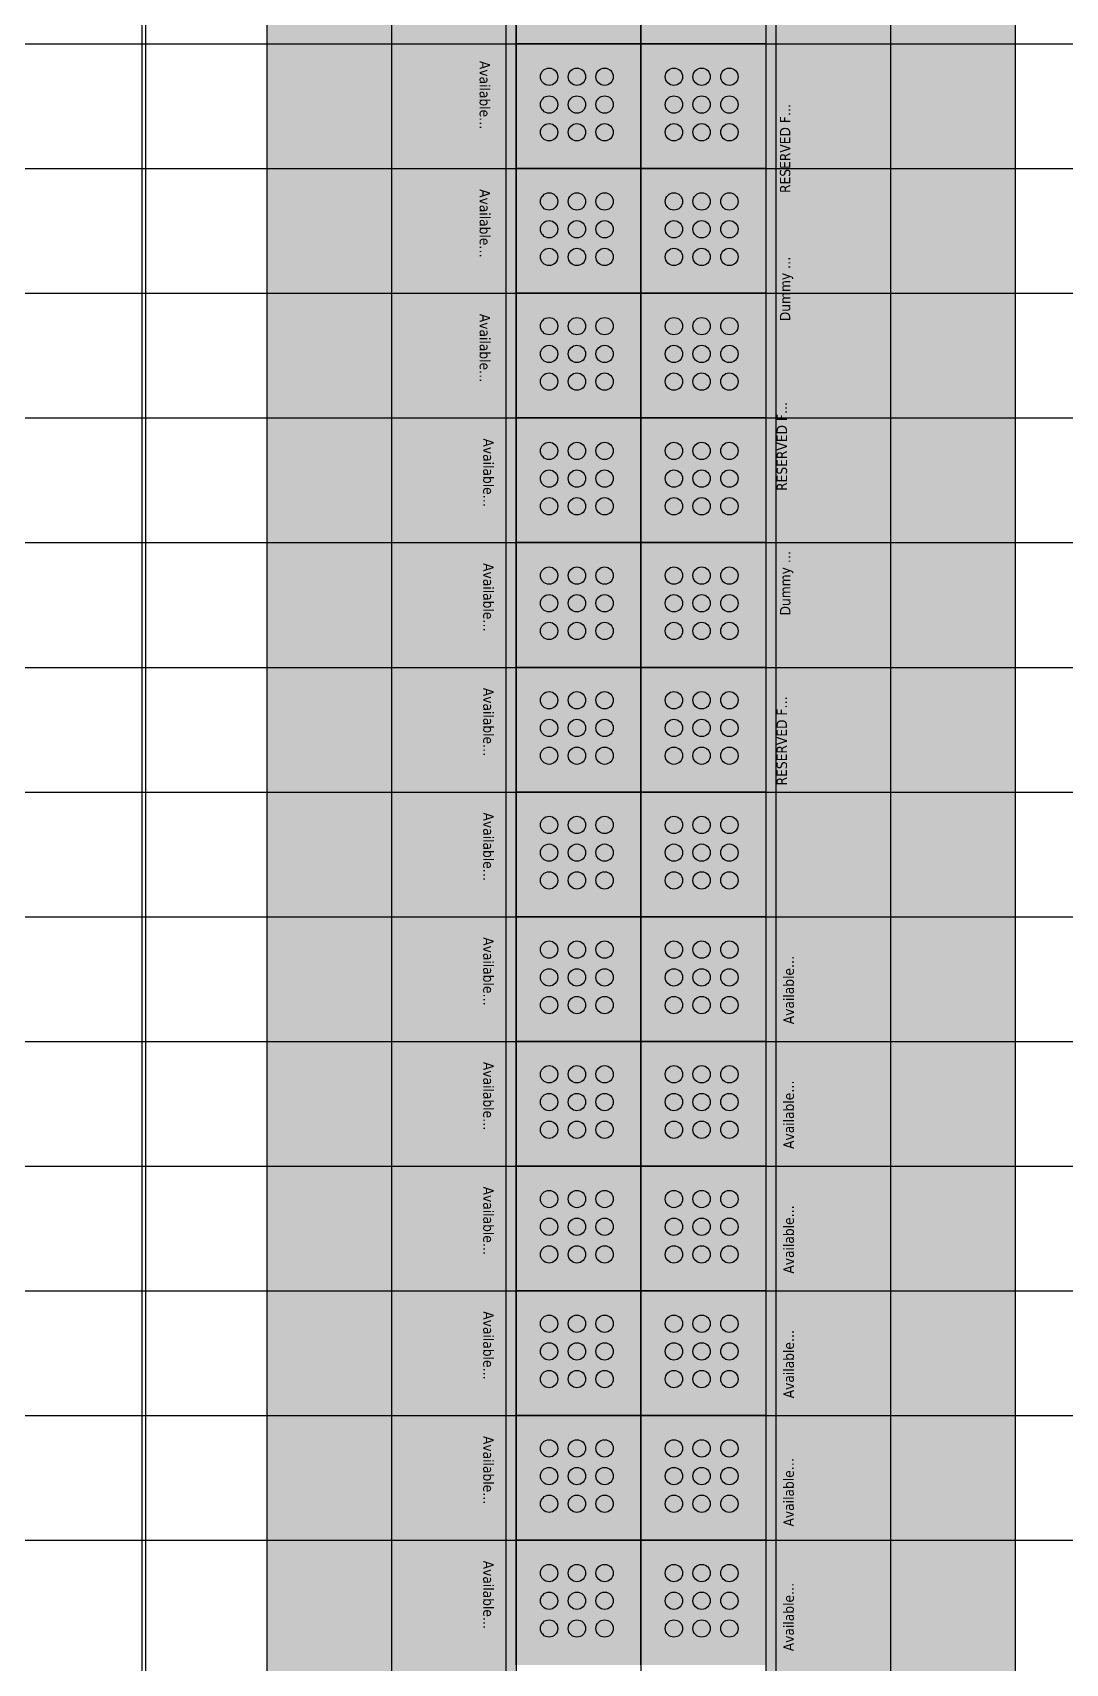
# Model space of a CAD drawing. Header units: millimetres. Extents: x -618 to 58287, y -23922 to -2396.
# Drawn here: x 19875 to 24841, y -14393 to -6546 of the extents above; entities that cross this region are included whole.
import ezdxf

# ---------------------------------------------------------------- set-up
doc = ezdxf.new("R2010")
doc.units = ezdxf.units.MM
doc.header["$MEASUREMENT"] = 0
for name, color, linetype, true_color in [('Background', 7, 'Continuous', 0xffffff), ('Equipment', 7, 'Continuous', 0xffffff), ('Names', 7, 'Continuous', 0xffffff), ('Room fixture', 7, 'Continuous', 0xffffff), ('Rows', 7, 'Continuous', 0xffffff), ('Tile grid', 7, 'Continuous', 0xafafaf), ('Walls and cages', 7, 'Continuous', 0xffffff)]:
    doc.layers.add(name, color=color, linetype=linetype, true_color=true_color)
doc.styles.add('Tahoma#false#false', font='tahoma.ttf', dxfattribs={"height": 0.2})

msp = doc.modelspace()

# ---------------------------------------------------------------- linework, layer by layer
at = {"layer": 'Background', "lineweight": -3, "transparency": 33554687}
for points in [[(21117.3, -6582), (22200.7, -6582), (22200.7, -7182)], [(22200.7, -7182), (21117.3, -7182), (21117.3, -6582)], [(24484.7, -7384), (23401.3, -7384), (23401.3, -6584)], [(23401.3, -6584), (24484.7, -6584), (24484.7, -7384)], [(21117.7, -7199), (22201, -7199), (22201, -7799)], [(22201, -7799), (21117.7, -7799), (21117.7, -7199)], [(24484.3, -8001), (23401, -8001), (23401, -7401)], [(23401, -7401), (24484.3, -7401), (24484.3, -8001)], [(21117.7, -7799), (22201, -7799), (22201, -8399)], [(22201, -8399), (21117.7, -8399), (21117.7, -7799)], [(24469, -8817.7), (23385.7, -8817.7), (23385.7, -8017.7)], [(23385.7, -8017.7), (24469, -8017.7), (24469, -8817.7)], [(21134.7, -8398.7), (22218, -8398.7), (22218, -8998.7)], [(22218, -8998.7), (21134.7, -8998.7), (21134.7, -8398.7)], [(24485, -9417), (23401.7, -9417), (23401.7, -8817)], [(23401.7, -8817), (24485, -8817), (24485, -9417)], [(21134.7, -8998.7), (22218, -8998.7), (22218, -9598.7)], [(22218, -9598.7), (21134.7, -9598.7), (21134.7, -8998.7)], [(24468.7, -10234.7), (23385.3, -10234.7), (23385.3, -9434.7)], [(23385.3, -9434.7), (24468.7, -9434.7), (24468.7, -10234.7)], [(21134.7, -9598.7), (22218, -9598.7), (22218, -10198.7)], [(22218, -10198.7), (21134.7, -10198.7), (21134.7, -9598.7)], [(21134.7, -10198.7), (22218, -10198.7), (22218, -10798.7)], [(22218, -10798.7), (21134.7, -10798.7), (21134.7, -10198.7)], [(21134.7, -10798.7), (22218, -10798.7), (22218, -11398.7)], [(22218, -11398.7), (21134.7, -11398.7), (21134.7, -10798.7)], [(24502, -11367.3), (23418.7, -11367.3), (23418.7, -10767.3)], [(23418.7, -10767.3), (24502, -10767.3), (24502, -11367.3)], [(24502, -11967.3), (23418.7, -11967.3), (23418.7, -11367.3)], [(23418.7, -11367.3), (24502, -11367.3), (24502, -11967.3)], [(21134.7, -11398.7), (22218, -11398.7), (22218, -11998.7)], [(22218, -11998.7), (21134.7, -11998.7), (21134.7, -11398.7)], [(21134.7, -11998.7), (22218, -11998.7), (22218, -12598.7)], [(22218, -12598.7), (21134.7, -12598.7), (21134.7, -11998.7)], [(24502, -12567.3), (23418.7, -12567.3), (23418.7, -11967.3)], [(23418.7, -11967.3), (24502, -11967.3), (24502, -12567.3)], [(21134.7, -12598.7), (22218, -12598.7), (22218, -13198.7)], [(22218, -13198.7), (21134.7, -13198.7), (21134.7, -12598.7)], [(24502, -13167.3), (23418.7, -13167.3), (23418.7, -12567.3)], [(23418.7, -12567.3), (24502, -12567.3), (24502, -13167.3)], [(21134.7, -13198.7), (22218, -13198.7), (22218, -13798.7)], [(22218, -13798.7), (21134.7, -13798.7), (21134.7, -13198.7)], [(24501.7, -13784.3), (23418.3, -13784.3), (23418.3, -13184.3)], [(23418.3, -13184.3), (24501.7, -13184.3), (24501.7, -13784.3)], [(21134.7, -13798.7), (22218, -13798.7), (22218, -14398.7)], [(22218, -14398.7), (21134.7, -14398.7), (21134.7, -13798.7)], [(24501.7, -14384.3), (23418.3, -14384.3), (23418.3, -13784.3)], [(23418.3, -13784.3), (24501.7, -13784.3), (24501.7, -14384.3)]]:
    msp.add_solid(points, dxfattribs=at)
at = {"layer": 'Equipment', "color": 21, "lineweight": 50, "true_color": 0xf49191, "transparency": 33554687}
for points in [[(21184, -7115.3), (21117.3, -7182), (21117.3, -6582)], [(21184, -6648.7), (21184, -7115.3), (21117.3, -6582)], [(22134, -6648.7), (21184, -6648.7), (21117.3, -6582)], [(21117.3, -6582), (22200.7, -6582), (22134, -6648.7)], [(22200.7, -6582), (22200.7, -7182), (22134, -7115.3)], [(22200.7, -6582), (22134, -7115.3), (22134, -6648.7)], [(24418, -6650.7), (23468, -6650.7), (23401.3, -6584)], [(23401.3, -6584), (24484.7, -6584), (24418, -6650.7)], [(23401.3, -7384), (23401.3, -6584), (23468, -6650.7)], [(24418, -6650.7), (24484.7, -6584), (24484.7, -7384)], [(23401.3, -7384), (23468, -6650.7), (23468, -7317.3)], [(24418, -7317.3), (24418, -6650.7), (24484.7, -7384)], [(22200.7, -7182), (21117.3, -7182), (21184, -7115.3)], [(21184, -7115.3), (22134, -7115.3), (22200.7, -7182)], [(21184.3, -7732.3), (21117.7, -7799), (21117.7, -7199)], [(21184.3, -7265.7), (21184.3, -7732.3), (21117.7, -7199)], [(22134.3, -7265.7), (21184.3, -7265.7), (21117.7, -7199)], [(21117.7, -7199), (22201, -7199), (22134.3, -7265.7)], [(22201, -7199), (22201, -7799), (22134.3, -7732.3)], [(22201, -7199), (22134.3, -7732.3), (22134.3, -7265.7)], [(24484.7, -7384), (23401.3, -7384), (23468, -7317.3)], [(23468, -7317.3), (24418, -7317.3), (24484.7, -7384)], [(24417.7, -7467.7), (23467.7, -7467.7), (23401, -7401)], [(23401, -7401), (24484.3, -7401), (24417.7, -7467.7)], [(23401, -8001), (23401, -7401), (23467.7, -7467.7)], [(24417.7, -7467.7), (24484.3, -7401), (24484.3, -8001)], [(23401, -8001), (23467.7, -7467.7), (23467.7, -7934.3)], [(24417.7, -7934.3), (24417.7, -7467.7), (24484.3, -8001)], [(22201, -7799), (21117.7, -7799), (21184.3, -7732.3)], [(21184.3, -7732.3), (22134.3, -7732.3), (22201, -7799)], [(21184.3, -8332.3), (21117.7, -8399), (21117.7, -7799)], [(21184.3, -7865.7), (21184.3, -8332.3), (21117.7, -7799)], [(22134.3, -7865.7), (21184.3, -7865.7), (21117.7, -7799)], [(21117.7, -7799), (22201, -7799), (22134.3, -7865.7)], [(22201, -7799), (22201, -8399), (22134.3, -8332.3)], [(22201, -7799), (22134.3, -8332.3), (22134.3, -7865.7)], [(24484.3, -8001), (23401, -8001), (23467.7, -7934.3)], [(23467.7, -7934.3), (24417.7, -7934.3), (24484.3, -8001)], [(24402.3, -8084.3), (23452.3, -8084.3), (23385.7, -8017.7)], [(23385.7, -8017.7), (24469, -8017.7), (24402.3, -8084.3)], [(23385.7, -8817.7), (23385.7, -8017.7), (23452.3, -8084.3)], [(24402.3, -8084.3), (24469, -8017.7), (24469, -8817.7)], [(23385.7, -8817.7), (23452.3, -8084.3), (23452.3, -8751)], [(24402.3, -8751), (24402.3, -8084.3), (24469, -8817.7)], [(22201, -8399), (21117.7, -8399), (21184.3, -8332.3)], [(21184.3, -8332.3), (22134.3, -8332.3), (22201, -8399)], [(21201.3, -8932), (21134.7, -8998.7), (21134.7, -8398.7)], [(21201.3, -8465.3), (21201.3, -8932), (21134.7, -8398.7)], [(22151.3, -8465.3), (21201.3, -8465.3), (21134.7, -8398.7)], [(21134.7, -8398.7), (22218, -8398.7), (22151.3, -8465.3)], [(22218, -8398.7), (22218, -8998.7), (22151.3, -8932)], [(22218, -8398.7), (22151.3, -8932), (22151.3, -8465.3)], [(24469, -8817.7), (23385.7, -8817.7), (23452.3, -8751)], [(23452.3, -8751), (24402.3, -8751), (24469, -8817.7)], [(24418.3, -8883.7), (23468.3, -8883.7), (23401.7, -8817)], [(23401.7, -8817), (24485, -8817), (24418.3, -8883.7)], [(23401.7, -9417), (23401.7, -8817), (23468.3, -8883.7)], [(24418.3, -8883.7), (24485, -8817), (24485, -9417)], [(22218, -8998.7), (21134.7, -8998.7), (21201.3, -8932)], [(21201.3, -8932), (22151.3, -8932), (22218, -8998.7)], [(23401.7, -9417), (23468.3, -8883.7), (23468.3, -9350.3)], [(24418.3, -9350.3), (24418.3, -8883.7), (24485, -9417)], [(21201.3, -9532), (21134.7, -9598.7), (21134.7, -8998.7)], [(21201.3, -9065.3), (21201.3, -9532), (21134.7, -8998.7)], [(22151.3, -9065.3), (21201.3, -9065.3), (21134.7, -8998.7)], [(21134.7, -8998.7), (22218, -8998.7), (22151.3, -9065.3)], [(22218, -8998.7), (22218, -9598.7), (22151.3, -9532)], [(22218, -8998.7), (22151.3, -9532), (22151.3, -9065.3)], [(24485, -9417), (23401.7, -9417), (23468.3, -9350.3)], [(23468.3, -9350.3), (24418.3, -9350.3), (24485, -9417)], [(24402, -9501.3), (23452, -9501.3), (23385.3, -9434.7)], [(23385.3, -9434.7), (24468.7, -9434.7), (24402, -9501.3)], [(23385.3, -10234.7), (23385.3, -9434.7), (23452, -9501.3)], [(24402, -9501.3), (24468.7, -9434.7), (24468.7, -10234.7)], [(22218, -9598.7), (21134.7, -9598.7), (21201.3, -9532)], [(21201.3, -9532), (22151.3, -9532), (22218, -9598.7)], [(23385.3, -10234.7), (23452, -9501.3), (23452, -10168)], [(24402, -10168), (24402, -9501.3), (24468.7, -10234.7)], [(21201.3, -10132), (21134.7, -10198.7), (21134.7, -9598.7)], [(21201.3, -9665.3), (21201.3, -10132), (21134.7, -9598.7)], [(22151.3, -9665.3), (21201.3, -9665.3), (21134.7, -9598.7)], [(21134.7, -9598.7), (22218, -9598.7), (22151.3, -9665.3)], [(22218, -9598.7), (22218, -10198.7), (22151.3, -10132)], [(22218, -9598.7), (22151.3, -10132), (22151.3, -9665.3)], [(22218, -10198.7), (21134.7, -10198.7), (21201.3, -10132)], [(21201.3, -10732), (21134.7, -10798.7), (21134.7, -10198.7)], [(21201.3, -10265.3), (21201.3, -10732), (21134.7, -10198.7)], [(22151.3, -10265.3), (21201.3, -10265.3), (21134.7, -10198.7)], [(21134.7, -10198.7), (22218, -10198.7), (22151.3, -10265.3)], [(21201.3, -10132), (22151.3, -10132), (22218, -10198.7)], [(22218, -10198.7), (22218, -10798.7), (22151.3, -10732)], [(22218, -10198.7), (22151.3, -10732), (22151.3, -10265.3)], [(24468.7, -10234.7), (23385.3, -10234.7), (23452, -10168)], [(23452, -10168), (24402, -10168), (24468.7, -10234.7)], [(22218, -10798.7), (21134.7, -10798.7), (21201.3, -10732)], [(21201.3, -10732), (22151.3, -10732), (22218, -10798.7)], [(21201.3, -11332), (21134.7, -11398.7), (21134.7, -10798.7)], [(21201.3, -10865.3), (21201.3, -11332), (21134.7, -10798.7)], [(22151.3, -10865.3), (21201.3, -10865.3), (21134.7, -10798.7)], [(21134.7, -10798.7), (22218, -10798.7), (22151.3, -10865.3)], [(22218, -10798.7), (22218, -11398.7), (22151.3, -11332)], [(22218, -10798.7), (22151.3, -11332), (22151.3, -10865.3)], [(24435.3, -10834), (23485.3, -10834), (23418.7, -10767.3)], [(23418.7, -10767.3), (24502, -10767.3), (24435.3, -10834)], [(23418.7, -11367.3), (23418.7, -10767.3), (23485.3, -10834)], [(24435.3, -10834), (24502, -10767.3), (24502, -11367.3)], [(23418.7, -11367.3), (23485.3, -10834), (23485.3, -11300.7)], [(24435.3, -11300.7), (24435.3, -10834), (24502, -11367.3)], [(22218, -11398.7), (21134.7, -11398.7), (21201.3, -11332)], [(21201.3, -11332), (22151.3, -11332), (22218, -11398.7)], [(24502, -11367.3), (23418.7, -11367.3), (23485.3, -11300.7)], [(24435.3, -11434), (23485.3, -11434), (23418.7, -11367.3)], [(23418.7, -11367.3), (24502, -11367.3), (24435.3, -11434)], [(23418.7, -11967.3), (23418.7, -11367.3), (23485.3, -11434)], [(23485.3, -11300.7), (24435.3, -11300.7), (24502, -11367.3)], [(24435.3, -11434), (24502, -11367.3), (24502, -11967.3)], [(21201.3, -11932), (21134.7, -11998.7), (21134.7, -11398.7)], [(21201.3, -11465.3), (21201.3, -11932), (21134.7, -11398.7)], [(22151.3, -11465.3), (21201.3, -11465.3), (21134.7, -11398.7)], [(21134.7, -11398.7), (22218, -11398.7), (22151.3, -11465.3)], [(22218, -11398.7), (22218, -11998.7), (22151.3, -11932)], [(22218, -11398.7), (22151.3, -11932), (22151.3, -11465.3)], [(23418.7, -11967.3), (23485.3, -11434), (23485.3, -11900.7)], [(24435.3, -11900.7), (24435.3, -11434), (24502, -11967.3)], [(24502, -11967.3), (23418.7, -11967.3), (23485.3, -11900.7)], [(23485.3, -11900.7), (24435.3, -11900.7), (24502, -11967.3)], [(22218, -11998.7), (21134.7, -11998.7), (21201.3, -11932)], [(21201.3, -12532), (21134.7, -12598.7), (21134.7, -11998.7)], [(21201.3, -12065.3), (21201.3, -12532), (21134.7, -11998.7)], [(22151.3, -12065.3), (21201.3, -12065.3), (21134.7, -11998.7)], [(21134.7, -11998.7), (22218, -11998.7), (22151.3, -12065.3)], [(21201.3, -11932), (22151.3, -11932), (22218, -11998.7)], [(22218, -11998.7), (22218, -12598.7), (22151.3, -12532)], [(22218, -11998.7), (22151.3, -12532), (22151.3, -12065.3)], [(24435.3, -12034), (23485.3, -12034), (23418.7, -11967.3)], [(23418.7, -11967.3), (24502, -11967.3), (24435.3, -12034)], [(23418.7, -12567.3), (23418.7, -11967.3), (23485.3, -12034)], [(24435.3, -12034), (24502, -11967.3), (24502, -12567.3)], [(23418.7, -12567.3), (23485.3, -12034), (23485.3, -12500.7)], [(24435.3, -12500.7), (24435.3, -12034), (24502, -12567.3)], [(22218, -12598.7), (21134.7, -12598.7), (21201.3, -12532)], [(21201.3, -12532), (22151.3, -12532), (22218, -12598.7)], [(24502, -12567.3), (23418.7, -12567.3), (23485.3, -12500.7)], [(23485.3, -12500.7), (24435.3, -12500.7), (24502, -12567.3)], [(21201.3, -13132), (21134.7, -13198.7), (21134.7, -12598.7)], [(21201.3, -12665.3), (21201.3, -13132), (21134.7, -12598.7)], [(22151.3, -12665.3), (21201.3, -12665.3), (21134.7, -12598.7)], [(21134.7, -12598.7), (22218, -12598.7), (22151.3, -12665.3)], [(22218, -12598.7), (22218, -13198.7), (22151.3, -13132)], [(22218, -12598.7), (22151.3, -13132), (22151.3, -12665.3)], [(24435.3, -12634), (23485.3, -12634), (23418.7, -12567.3)], [(23418.7, -12567.3), (24502, -12567.3), (24435.3, -12634)], [(23418.7, -13167.3), (23418.7, -12567.3), (23485.3, -12634)], [(24435.3, -12634), (24502, -12567.3), (24502, -13167.3)], [(23418.7, -13167.3), (23485.3, -12634), (23485.3, -13100.7)], [(24435.3, -13100.7), (24435.3, -12634), (24502, -13167.3)], [(24502, -13167.3), (23418.7, -13167.3), (23485.3, -13100.7)], [(23485.3, -13100.7), (24435.3, -13100.7), (24502, -13167.3)], [(22218, -13198.7), (21134.7, -13198.7), (21201.3, -13132)], [(21201.3, -13132), (22151.3, -13132), (22218, -13198.7)], [(21201.3, -13732), (21134.7, -13798.7), (21134.7, -13198.7)], [(21201.3, -13265.3), (21201.3, -13732), (21134.7, -13198.7)], [(22151.3, -13265.3), (21201.3, -13265.3), (21134.7, -13198.7)], [(21134.7, -13198.7), (22218, -13198.7), (22151.3, -13265.3)], [(22218, -13198.7), (22218, -13798.7), (22151.3, -13732)], [(22218, -13198.7), (22151.3, -13732), (22151.3, -13265.3)], [(24435, -13251), (23485, -13251), (23418.3, -13184.3)], [(23418.3, -13184.3), (24501.7, -13184.3), (24435, -13251)], [(23418.3, -13784.3), (23418.3, -13184.3), (23485, -13251)], [(23418.3, -13784.3), (23485, -13251), (23485, -13717.7)], [(24435, -13251), (24501.7, -13184.3), (24501.7, -13784.3)], [(24435, -13717.7), (24435, -13251), (24501.7, -13784.3)], [(22218, -13798.7), (21134.7, -13798.7), (21201.3, -13732)], [(21201.3, -13732), (22151.3, -13732), (22218, -13798.7)], [(24501.7, -13784.3), (23418.3, -13784.3), (23485, -13717.7)], [(23485, -13717.7), (24435, -13717.7), (24501.7, -13784.3)], [(21201.3, -14332), (21134.7, -14398.7), (21134.7, -13798.7)], [(21201.3, -13865.3), (21201.3, -14332), (21134.7, -13798.7)], [(22151.3, -13865.3), (21201.3, -13865.3), (21134.7, -13798.7)], [(21134.7, -13798.7), (22218, -13798.7), (22151.3, -13865.3)], [(22218, -13798.7), (22218, -14398.7), (22151.3, -14332)], [(22218, -13798.7), (22151.3, -14332), (22151.3, -13865.3)], [(24435, -13851), (23485, -13851), (23418.3, -13784.3)], [(23418.3, -13784.3), (24501.7, -13784.3), (24435, -13851)], [(23418.3, -14384.3), (23418.3, -13784.3), (23485, -13851)], [(24435, -13851), (24501.7, -13784.3), (24501.7, -14384.3)], [(23418.3, -14384.3), (23485, -13851), (23485, -14317.7)], [(24435, -14317.7), (24435, -13851), (24501.7, -14384.3)], [(22218, -14398.7), (21134.7, -14398.7), (21201.3, -14332)], [(21201.3, -14332), (22151.3, -14332), (22218, -14398.7)], [(24501.7, -14384.3), (23418.3, -14384.3), (23485, -14317.7)], [(23485, -14317.7), (24435, -14317.7), (24501.7, -14384.3)]]:
    msp.add_solid(points, dxfattribs=at)
at = {"layer": 'Equipment', "color": 18, "lineweight": -3, "true_color": 0x000000, "transparency": 33554687}
for points in [[(21134, -7165.3), (21117.3, -7182), (21117.3, -6582)], [(21134, -6598.7), (21134, -7165.3), (21117.3, -6582)], [(22184, -6598.7), (21134, -6598.7), (21117.3, -6582)], [(21117.3, -6582), (22200.7, -6582), (22184, -6598.7)], [(22200.7, -6582), (22200.7, -7182), (22184, -7165.3)], [(22200.7, -6582), (22184, -7165.3), (22184, -6598.7)], [(24468, -6600.7), (23418, -6600.7), (23401.3, -6584)], [(23401.3, -6584), (24484.7, -6584), (24468, -6600.7)], [(23401.3, -7384), (23401.3, -6584), (23418, -6600.7)], [(24468, -6600.7), (24484.7, -6584), (24484.7, -7384)], [(23401.3, -7384), (23418, -6600.7), (23418, -7367.3)], [(24468, -7367.3), (24468, -6600.7), (24484.7, -7384)], [(22200.7, -7182), (21117.3, -7182), (21134, -7165.3)], [(21134.3, -7782.3), (21117.7, -7799), (21117.7, -7199)], [(21134.3, -7215.7), (21134.3, -7782.3), (21117.7, -7199)], [(22184.3, -7215.7), (21134.3, -7215.7), (21117.7, -7199)], [(21117.7, -7199), (22201, -7199), (22184.3, -7215.7)], [(21134, -7165.3), (22184, -7165.3), (22200.7, -7182)], [(22201, -7199), (22201, -7799), (22184.3, -7782.3)], [(22201, -7199), (22184.3, -7782.3), (22184.3, -7215.7)], [(24484.7, -7384), (23401.3, -7384), (23418, -7367.3)], [(23418, -7367.3), (24468, -7367.3), (24484.7, -7384)], [(24467.7, -7417.7), (23417.7, -7417.7), (23401, -7401)], [(23401, -7401), (24484.3, -7401), (24467.7, -7417.7)], [(23401, -8001), (23401, -7401), (23417.7, -7417.7)], [(23401, -8001), (23417.7, -7417.7), (23417.7, -7984.3)], [(24467.7, -7417.7), (24484.3, -7401), (24484.3, -8001)], [(24467.7, -7984.3), (24467.7, -7417.7), (24484.3, -8001)], [(22201, -7799), (21117.7, -7799), (21134.3, -7782.3)], [(21134.3, -8382.3), (21117.7, -8399), (21117.7, -7799)], [(21134.3, -7815.7), (21134.3, -8382.3), (21117.7, -7799)], [(22184.3, -7815.7), (21134.3, -7815.7), (21117.7, -7799)], [(21117.7, -7799), (22201, -7799), (22184.3, -7815.7)], [(21134.3, -7782.3), (22184.3, -7782.3), (22201, -7799)], [(22201, -7799), (22201, -8399), (22184.3, -8382.3)], [(22201, -7799), (22184.3, -8382.3), (22184.3, -7815.7)], [(24484.3, -8001), (23401, -8001), (23417.7, -7984.3)], [(23417.7, -7984.3), (24467.7, -7984.3), (24484.3, -8001)], [(24452.3, -8034.3), (23402.3, -8034.3), (23385.7, -8017.7)], [(23385.7, -8017.7), (24469, -8017.7), (24452.3, -8034.3)], [(23385.7, -8817.7), (23385.7, -8017.7), (23402.3, -8034.3)], [(23385.7, -8817.7), (23402.3, -8034.3), (23402.3, -8801)], [(24452.3, -8034.3), (24469, -8017.7), (24469, -8817.7)], [(24452.3, -8801), (24452.3, -8034.3), (24469, -8817.7)], [(22201, -8399), (21117.7, -8399), (21134.3, -8382.3)], [(21134.3, -8382.3), (22184.3, -8382.3), (22201, -8399)], [(21151.3, -8982), (21134.7, -8998.7), (21134.7, -8398.7)], [(21151.3, -8415.3), (21151.3, -8982), (21134.7, -8398.7)], [(22201.3, -8415.3), (21151.3, -8415.3), (21134.7, -8398.7)], [(21134.7, -8398.7), (22218, -8398.7), (22201.3, -8415.3)], [(22218, -8398.7), (22218, -8998.7), (22201.3, -8982)], [(22218, -8398.7), (22201.3, -8982), (22201.3, -8415.3)], [(24469, -8817.7), (23385.7, -8817.7), (23402.3, -8801)], [(24468.3, -8833.7), (23418.3, -8833.7), (23401.7, -8817)], [(23401.7, -8817), (24485, -8817), (24468.3, -8833.7)], [(23401.7, -9417), (23401.7, -8817), (23418.3, -8833.7)], [(23401.7, -9417), (23418.3, -8833.7), (23418.3, -9400.3)], [(23402.3, -8801), (24452.3, -8801), (24469, -8817.7)], [(24468.3, -8833.7), (24485, -8817), (24485, -9417)], [(24468.3, -9400.3), (24468.3, -8833.7), (24485, -9417)], [(22218, -8998.7), (21134.7, -8998.7), (21151.3, -8982)], [(21151.3, -9582), (21134.7, -9598.7), (21134.7, -8998.7)], [(21151.3, -9015.3), (21151.3, -9582), (21134.7, -8998.7)], [(22201.3, -9015.3), (21151.3, -9015.3), (21134.7, -8998.7)], [(21134.7, -8998.7), (22218, -8998.7), (22201.3, -9015.3)], [(21151.3, -8982), (22201.3, -8982), (22218, -8998.7)], [(22218, -8998.7), (22218, -9598.7), (22201.3, -9582)], [(22218, -8998.7), (22201.3, -9582), (22201.3, -9015.3)], [(24485, -9417), (23401.7, -9417), (23418.3, -9400.3)], [(23418.3, -9400.3), (24468.3, -9400.3), (24485, -9417)], [(24452, -9451.3), (23402, -9451.3), (23385.3, -9434.7)], [(23385.3, -9434.7), (24468.7, -9434.7), (24452, -9451.3)], [(23385.3, -10234.7), (23385.3, -9434.7), (23402, -9451.3)], [(23385.3, -10234.7), (23402, -9451.3), (23402, -10218)], [(24452, -9451.3), (24468.7, -9434.7), (24468.7, -10234.7)], [(24452, -10218), (24452, -9451.3), (24468.7, -10234.7)], [(22218, -9598.7), (21134.7, -9598.7), (21151.3, -9582)], [(21151.3, -10182), (21134.7, -10198.7), (21134.7, -9598.7)], [(21151.3, -9615.3), (21151.3, -10182), (21134.7, -9598.7)], [(22201.3, -9615.3), (21151.3, -9615.3), (21134.7, -9598.7)], [(21134.7, -9598.7), (22218, -9598.7), (22201.3, -9615.3)], [(21151.3, -9582), (22201.3, -9582), (22218, -9598.7)], [(22218, -9598.7), (22218, -10198.7), (22201.3, -10182)], [(22218, -9598.7), (22201.3, -10182), (22201.3, -9615.3)], [(22218, -10198.7), (21134.7, -10198.7), (21151.3, -10182)], [(21151.3, -10782), (21134.7, -10798.7), (21134.7, -10198.7)], [(21151.3, -10215.3), (21151.3, -10782), (21134.7, -10198.7)], [(22201.3, -10215.3), (21151.3, -10215.3), (21134.7, -10198.7)], [(21134.7, -10198.7), (22218, -10198.7), (22201.3, -10215.3)], [(21151.3, -10182), (22201.3, -10182), (22218, -10198.7)], [(22218, -10198.7), (22218, -10798.7), (22201.3, -10782)], [(22218, -10198.7), (22201.3, -10782), (22201.3, -10215.3)], [(24468.7, -10234.7), (23385.3, -10234.7), (23402, -10218)], [(23402, -10218), (24452, -10218), (24468.7, -10234.7)], [(22218, -10798.7), (21134.7, -10798.7), (21151.3, -10782)], [(21151.3, -11382), (21134.7, -11398.7), (21134.7, -10798.7)], [(21151.3, -10815.3), (21151.3, -11382), (21134.7, -10798.7)], [(22201.3, -10815.3), (21151.3, -10815.3), (21134.7, -10798.7)], [(21134.7, -10798.7), (22218, -10798.7), (22201.3, -10815.3)], [(21151.3, -10782), (22201.3, -10782), (22218, -10798.7)], [(22218, -10798.7), (22218, -11398.7), (22201.3, -11382)], [(22218, -10798.7), (22201.3, -11382), (22201.3, -10815.3)], [(24485.3, -10784), (23435.3, -10784), (23418.7, -10767.3)], [(23418.7, -10767.3), (24502, -10767.3), (24485.3, -10784)], [(23418.7, -11367.3), (23418.7, -10767.3), (23435.3, -10784)], [(23418.7, -11367.3), (23435.3, -10784), (23435.3, -11350.7)], [(24485.3, -10784), (24502, -10767.3), (24502, -11367.3)], [(24485.3, -11350.7), (24485.3, -10784), (24502, -11367.3)], [(24502, -11367.3), (23418.7, -11367.3), (23435.3, -11350.7)], [(24485.3, -11384), (23435.3, -11384), (23418.7, -11367.3)], [(23418.7, -11367.3), (24502, -11367.3), (24485.3, -11384)], [(23418.7, -11967.3), (23418.7, -11367.3), (23435.3, -11384)], [(23435.3, -11350.7), (24485.3, -11350.7), (24502, -11367.3)], [(24485.3, -11384), (24502, -11367.3), (24502, -11967.3)], [(22218, -11398.7), (21134.7, -11398.7), (21151.3, -11382)], [(21151.3, -11982), (21134.7, -11998.7), (21134.7, -11398.7)], [(21151.3, -11415.3), (21151.3, -11982), (21134.7, -11398.7)], [(22201.3, -11415.3), (21151.3, -11415.3), (21134.7, -11398.7)], [(21134.7, -11398.7), (22218, -11398.7), (22201.3, -11415.3)], [(21151.3, -11382), (22201.3, -11382), (22218, -11398.7)], [(22218, -11398.7), (22218, -11998.7), (22201.3, -11982)], [(22218, -11398.7), (22201.3, -11982), (22201.3, -11415.3)], [(23418.7, -11967.3), (23435.3, -11384), (23435.3, -11950.7)], [(24485.3, -11950.7), (24485.3, -11384), (24502, -11967.3)], [(22218, -11998.7), (21134.7, -11998.7), (21151.3, -11982)], [(21151.3, -12582), (21134.7, -12598.7), (21134.7, -11998.7)], [(21151.3, -12015.3), (21151.3, -12582), (21134.7, -11998.7)], [(22201.3, -12015.3), (21151.3, -12015.3), (21134.7, -11998.7)], [(21134.7, -11998.7), (22218, -11998.7), (22201.3, -12015.3)], [(21151.3, -11982), (22201.3, -11982), (22218, -11998.7)], [(22218, -11998.7), (22218, -12598.7), (22201.3, -12582)], [(22218, -11998.7), (22201.3, -12582), (22201.3, -12015.3)], [(24502, -11967.3), (23418.7, -11967.3), (23435.3, -11950.7)], [(24485.3, -11984), (23435.3, -11984), (23418.7, -11967.3)], [(23418.7, -11967.3), (24502, -11967.3), (24485.3, -11984)], [(23418.7, -12567.3), (23418.7, -11967.3), (23435.3, -11984)], [(23418.7, -12567.3), (23435.3, -11984), (23435.3, -12550.7)], [(23435.3, -11950.7), (24485.3, -11950.7), (24502, -11967.3)], [(24485.3, -11984), (24502, -11967.3), (24502, -12567.3)], [(24485.3, -12550.7), (24485.3, -11984), (24502, -12567.3)], [(24502, -12567.3), (23418.7, -12567.3), (23435.3, -12550.7)], [(23435.3, -12550.7), (24485.3, -12550.7), (24502, -12567.3)], [(22218, -12598.7), (21134.7, -12598.7), (21151.3, -12582)], [(21151.3, -13182), (21134.7, -13198.7), (21134.7, -12598.7)], [(21151.3, -12615.3), (21151.3, -13182), (21134.7, -12598.7)], [(22201.3, -12615.3), (21151.3, -12615.3), (21134.7, -12598.7)], [(21134.7, -12598.7), (22218, -12598.7), (22201.3, -12615.3)], [(21151.3, -12582), (22201.3, -12582), (22218, -12598.7)], [(22218, -12598.7), (22218, -13198.7), (22201.3, -13182)], [(22218, -12598.7), (22201.3, -13182), (22201.3, -12615.3)], [(24485.3, -12584), (23435.3, -12584), (23418.7, -12567.3)], [(23418.7, -12567.3), (24502, -12567.3), (24485.3, -12584)], [(23418.7, -13167.3), (23418.7, -12567.3), (23435.3, -12584)], [(23418.7, -13167.3), (23435.3, -12584), (23435.3, -13150.7)], [(24485.3, -12584), (24502, -12567.3), (24502, -13167.3)], [(24485.3, -13150.7), (24485.3, -12584), (24502, -13167.3)], [(22218, -13198.7), (21134.7, -13198.7), (21151.3, -13182)], [(21151.3, -13182), (22201.3, -13182), (22218, -13198.7)], [(24502, -13167.3), (23418.7, -13167.3), (23435.3, -13150.7)], [(23435.3, -13150.7), (24485.3, -13150.7), (24502, -13167.3)], [(21151.3, -13782), (21134.7, -13798.7), (21134.7, -13198.7)], [(21151.3, -13215.3), (21151.3, -13782), (21134.7, -13198.7)], [(22201.3, -13215.3), (21151.3, -13215.3), (21134.7, -13198.7)], [(21134.7, -13198.7), (22218, -13198.7), (22201.3, -13215.3)], [(22218, -13198.7), (22218, -13798.7), (22201.3, -13782)], [(22218, -13198.7), (22201.3, -13782), (22201.3, -13215.3)], [(24485, -13201), (23435, -13201), (23418.3, -13184.3)], [(23418.3, -13184.3), (24501.7, -13184.3), (24485, -13201)], [(23418.3, -13784.3), (23418.3, -13184.3), (23435, -13201)], [(23418.3, -13784.3), (23435, -13201), (23435, -13767.7)], [(24485, -13201), (24501.7, -13184.3), (24501.7, -13784.3)], [(24485, -13767.7), (24485, -13201), (24501.7, -13784.3)], [(22218, -13798.7), (21134.7, -13798.7), (21151.3, -13782)], [(21151.3, -14382), (21134.7, -14398.7), (21134.7, -13798.7)], [(21151.3, -13815.3), (21151.3, -14382), (21134.7, -13798.7)], [(22201.3, -13815.3), (21151.3, -13815.3), (21134.7, -13798.7)], [(21134.7, -13798.7), (22218, -13798.7), (22201.3, -13815.3)], [(21151.3, -13782), (22201.3, -13782), (22218, -13798.7)], [(22218, -13798.7), (22218, -14398.7), (22201.3, -14382)], [(22218, -13798.7), (22201.3, -14382), (22201.3, -13815.3)], [(24501.7, -13784.3), (23418.3, -13784.3), (23435, -13767.7)], [(24485, -13801), (23435, -13801), (23418.3, -13784.3)], [(23418.3, -13784.3), (24501.7, -13784.3), (24485, -13801)], [(23418.3, -14384.3), (23418.3, -13784.3), (23435, -13801)], [(23418.3, -14384.3), (23435, -13801), (23435, -14367.7)], [(23435, -13767.7), (24485, -13767.7), (24501.7, -13784.3)], [(24485, -13801), (24501.7, -13784.3), (24501.7, -14384.3)], [(24485, -14367.7), (24485, -13801), (24501.7, -14384.3)], [(22218, -14398.7), (21134.7, -14398.7), (21151.3, -14382)], [(21151.3, -14382), (22201.3, -14382), (22218, -14398.7)], [(24501.7, -14384.3), (23418.3, -14384.3), (23435, -14367.7)], [(23435, -14367.7), (24485, -14367.7), (24501.7, -14384.3)]]:
    msp.add_solid(points, dxfattribs=at)
at = {"layer": 'Room fixture', "color": 9, "lineweight": -3, "true_color": 0xc0c0c0, "transparency": 33554687}
for p, q in [((22200, -6600), (22200, -6000)), ((22800, -6000), (22800, -6600)), ((22800, -6600), (22800, -6000)), ((23400, -6000), (23400, -6600)), ((22800, -6600), (22200, -6600)), ((22200, -6600), (22800, -6600)), ((22200, -7200), (22200, -6600)), ((23400, -6600), (22800, -6600)), ((22800, -6600), (23400, -6600)), ((22800, -7200), (22800, -6600)), ((22800, -6600), (22800, -7200)), ((23400, -6600), (23400, -7200)), ((22200, -7200), (22800, -7200)), ((22200, -7800), (22200, -7200)), ((22800, -7200), (22200, -7200)), ((22800, -7200), (22800, -7800)), ((22800, -7200), (23400, -7200)), ((22800, -7800), (22800, -7200)), ((23400, -7200), (22800, -7200)), ((23400, -7200), (23400, -7800)), ((22200, -7800), (22800, -7800)), ((22200, -8400), (22200, -7800)), ((22800, -7800), (22200, -7800)), ((22800, -7800), (22800, -8400)), ((22800, -7800), (23400, -7800)), ((22800, -8400), (22800, -7800)), ((23400, -7800), (22800, -7800)), ((23400, -7800), (23400, -8400)), ((22200, -8400), (22800, -8400)), ((22200, -9000), (22200, -8400)), ((22800, -8400), (22200, -8400)), ((22800, -8400), (22800, -9000)), ((22800, -8400), (23400, -8400)), ((22800, -9000), (22800, -8400)), ((23400, -8400), (22800, -8400)), ((23400, -8400), (23400, -9000)), ((22800, -9000), (22200, -9000)), ((22200, -9000), (22800, -9000)), ((22200, -9600), (22200, -9000)), ((23400, -9000), (22800, -9000)), ((22800, -9000), (22800, -9600)), ((22800, -9000), (23400, -9000)), ((22800, -9600), (22800, -9000)), ((23400, -9000), (23400, -9600)), ((22200, -9600), (22800, -9600)), ((22200, -10200), (22200, -9600)), ((22800, -9600), (22200, -9600)), ((22800, -9600), (22800, -10200)), ((22800, -9600), (23400, -9600)), ((22800, -10200), (22800, -9600)), ((23400, -9600), (22800, -9600)), ((23400, -9600), (23400, -10200)), ((22200, -10200), (22800, -10200)), ((22200, -10800), (22200, -10200)), ((22800, -10200), (22200, -10200)), ((22800, -10200), (22800, -10800)), ((22800, -10200), (23400, -10200)), ((22800, -10800), (22800, -10200)), ((23400, -10200), (22800, -10200)), ((23400, -10200), (23400, -10800)), ((22800, -10800), (22200, -10800)), ((22200, -10800), (22800, -10800)), ((22200, -11400), (22200, -10800)), ((23400, -10800), (22800, -10800)), ((22800, -10800), (22800, -11400)), ((22800, -10800), (23400, -10800)), ((22800, -11400), (22800, -10800)), ((23400, -10800), (23400, -11400)), ((22800, -11400), (22200, -11400)), ((22200, -11400), (22800, -11400)), ((22200, -12000), (22200, -11400)), ((23400, -11400), (22800, -11400)), ((22800, -11400), (23400, -11400)), ((22800, -12000), (22800, -11400)), ((22800, -11400), (22800, -12000)), ((23400, -11400), (23400, -12000)), ((22200, -12000), (22800, -12000)), ((22200, -12600), (22200, -12000)), ((22800, -12000), (22200, -12000)), ((22800, -12000), (22800, -12600)), ((22800, -12000), (23400, -12000)), ((22800, -12600), (22800, -12000)), ((23400, -12000), (22800, -12000)), ((23400, -12000), (23400, -12600)), ((22800, -12600), (22200, -12600)), ((22200, -12600), (22800, -12600)), ((22200, -13200), (22200, -12600)), ((22800, -12600), (23400, -12600)), ((22800, -13200), (22800, -12600)), ((23400, -12600), (22800, -12600)), ((22800, -12600), (22800, -13200)), ((23400, -12600), (23400, -13200)), ((22200, -13200), (22800, -13200)), ((22200, -13800), (22200, -13200)), ((22800, -13200), (22200, -13200)), ((22800, -13200), (23400, -13200)), ((22800, -13800), (22800, -13200)), ((23400, -13200), (22800, -13200)), ((22800, -13200), (22800, -13800)), ((23400, -13200), (23400, -13800)), ((22800, -13800), (22200, -13800)), ((22200, -13800), (22800, -13800)), ((22200, -14400), (22200, -13800)), ((23400, -13800), (22800, -13800)), ((22800, -13800), (23400, -13800)), ((22800, -14400), (22800, -13800)), ((22800, -13800), (22800, -14400)), ((23400, -13800), (23400, -14400))]:
    msp.add_line(p, q, dxfattribs=at)
for centre in [(22358.3, -6758.3), (22491.7, -6758.3), (22625, -6758.3), (22958.3, -6758.3), (23091.7, -6758.3), (23225, -6758.3), (22358.3, -6891.7), (22491.7, -6891.7), (22625, -6891.7), (22958.3, -6891.7), (23091.7, -6891.7), (23225, -6891.7), (22358.3, -7025), (22491.7, -7025), (22625, -7025), (22958.3, -7025), (23091.7, -7025), (23225, -7025), (22358.3, -7358.3), (22491.7, -7358.3), (22625, -7358.3), (22958.3, -7358.3), (23091.7, -7358.3), (23225, -7358.3), (22358.3, -7491.7), (22491.7, -7491.7), (22625, -7491.7), (22958.3, -7491.7), (23091.7, -7491.7), (23225, -7491.7), (22358.3, -7625), (22491.7, -7625), (22625, -7625), (22958.3, -7625), (23091.7, -7625), (23225, -7625), (22358.3, -7958.3), (22491.7, -7958.3), (22625, -7958.3), (22958.3, -7958.3), (23091.7, -7958.3), (23225, -7958.3), (22358.3, -8091.7), (22491.7, -8091.7), (22625, -8091.7), (22958.3, -8091.7), (23091.7, -8091.7), (23225, -8091.7), (22358.3, -8225), (22491.7, -8225), (22625, -8225), (22958.3, -8225), (23091.7, -8225), (23225, -8225), (22358.3, -8558.3), (22491.7, -8558.3), (22625, -8558.3), (22958.3, -8558.3), (23091.7, -8558.3), (23225, -8558.3), (22358.3, -8691.7), (22491.7, -8691.7), (22625, -8691.7), (22958.3, -8691.7), (23091.7, -8691.7), (23225, -8691.7), (22358.3, -8825), (22491.7, -8825), (22625, -8825), (22958.3, -8825), (23091.7, -8825), (23225, -8825), (22358.3, -9158.3), (22491.7, -9158.3), (22625, -9158.3), (22958.3, -9158.3), (23091.7, -9158.3), (23225, -9158.3), (22358.3, -9291.7), (22491.7, -9291.7), (22625, -9291.7), (22958.3, -9291.7), (23091.7, -9291.7), (23225, -9291.7), (22358.3, -9425), (22491.7, -9425), (22625, -9425), (22958.3, -9425), (23091.7, -9425), (23225, -9425), (22358.3, -9758.3), (22491.7, -9758.3), (22625, -9758.3), (22958.3, -9758.3), (23091.7, -9758.3), (23225, -9758.3), (22358.3, -9891.7), (22491.7, -9891.7), (22625, -9891.7), (22958.3, -9891.7), (23091.7, -9891.7), (23225, -9891.7), (22358.3, -10025), (22491.7, -10025), (22625, -10025), (22958.3, -10025), (23091.7, -10025), (23225, -10025), (22358.3, -10358.3), (22491.7, -10358.3), (22625, -10358.3), (22958.3, -10358.3), (23091.7, -10358.3), (23225, -10358.3), (22358.3, -10491.7), (22491.7, -10491.7), (22625, -10491.7), (22958.3, -10491.7), (23091.7, -10491.7), (23225, -10491.7), (22358.3, -10625), (22491.7, -10625), (22625, -10625), (22958.3, -10625), (23091.7, -10625), (23225, -10625), (22358.3, -10958.3), (22491.7, -10958.3), (22625, -10958.3), (22958.3, -10958.3), (23091.7, -10958.3), (23225, -10958.3), (22358.3, -11091.7), (22491.7, -11091.7), (22625, -11091.7), (22958.3, -11091.7), (23091.7, -11091.7), (23225, -11091.7), (22358.3, -11225), (22491.7, -11225), (22625, -11225), (22958.3, -11225), (23091.7, -11225), (23225, -11225), (22358.3, -11558.3), (22491.7, -11558.3), (22625, -11558.3), (22958.3, -11558.3), (23091.7, -11558.3), (23225, -11558.3), (22358.3, -11691.7), (22491.7, -11691.7), (22625, -11691.7), (22958.3, -11691.7), (23091.7, -11691.7), (23225, -11691.7), (22358.3, -11825), (22491.7, -11825), (22625, -11825), (22958.3, -11825), (23091.7, -11825), (23225, -11825), (22358.3, -12158.3), (22491.7, -12158.3), (22625, -12158.3), (22958.3, -12158.3), (23091.7, -12158.3), (23225, -12158.3), (22358.3, -12291.7), (22491.7, -12291.7), (22625, -12291.7), (22958.3, -12291.7), (23091.7, -12291.7), (23225, -12291.7), (22358.3, -12425), (22491.7, -12425), (22625, -12425), (22958.3, -12425), (23091.7, -12425), (23225, -12425), (22358.3, -12758.3), (22491.7, -12758.3), (22625, -12758.3), (22958.3, -12758.3), (23091.7, -12758.3), (23225, -12758.3), (22358.3, -12891.7), (22491.7, -12891.7), (22625, -12891.7), (22958.3, -12891.7), (23091.7, -12891.7), (23225, -12891.7), (22358.3, -13025), (22491.7, -13025), (22625, -13025), (22958.3, -13025), (23091.7, -13025), (23225, -13025), (22358.3, -13358.3), (22491.7, -13358.3), (22625, -13358.3), (22958.3, -13358.3), (23091.7, -13358.3), (23225, -13358.3), (22358.3, -13491.7), (22491.7, -13491.7), (22625, -13491.7), (22958.3, -13491.7), (23091.7, -13491.7), (23225, -13491.7), (22358.3, -13625), (22491.7, -13625), (22625, -13625), (22958.3, -13625), (23091.7, -13625), (23225, -13625), (22358.3, -13958.3), (22491.7, -13958.3), (22625, -13958.3), (22958.3, -13958.3), (23091.7, -13958.3), (23225, -13958.3), (22358.3, -14091.7), (22491.7, -14091.7), (22625, -14091.7), (22958.3, -14091.7), (23091.7, -14091.7), (23225, -14091.7), (22358.3, -14225), (22491.7, -14225), (22625, -14225), (22958.3, -14225), (23091.7, -14225), (23225, -14225)]:
    msp.add_ellipse(centre, major_axis=(41.7, 0), ratio=1, dxfattribs=at)
at = {"layer": 'Room fixture', "color": 9, "lineweight": -3, "true_color": 0xc0c0c0, "transparency": 33554472}
for points in [[(22200, -6600), (22200, -6000), (22800, -6000)], [(22800, -6000), (22800, -6600), (22200, -6600)], [(22800, -6600), (22800, -6000), (23400, -6000)], [(23400, -6000), (23400, -6600), (22800, -6600)], [(22200, -7200), (22200, -6600), (22800, -6600)], [(22800, -6600), (22800, -7200), (22200, -7200)], [(22800, -7200), (22800, -6600), (23400, -6600)], [(23400, -6600), (23400, -7200), (22800, -7200)], [(22200, -7800), (22200, -7200), (22800, -7200)], [(22800, -7200), (22800, -7800), (22200, -7800)], [(22800, -7800), (22800, -7200), (23400, -7200)], [(23400, -7200), (23400, -7800), (22800, -7800)], [(22200, -8400), (22200, -7800), (22800, -7800)], [(22800, -7800), (22800, -8400), (22200, -8400)], [(22800, -8400), (22800, -7800), (23400, -7800)], [(23400, -7800), (23400, -8400), (22800, -8400)], [(22200, -9000), (22200, -8400), (22800, -8400)], [(22800, -8400), (22800, -9000), (22200, -9000)], [(22800, -9000), (22800, -8400), (23400, -8400)], [(23400, -8400), (23400, -9000), (22800, -9000)], [(22200, -9600), (22200, -9000), (22800, -9000)], [(22800, -9000), (22800, -9600), (22200, -9600)], [(22800, -9600), (22800, -9000), (23400, -9000)], [(23400, -9000), (23400, -9600), (22800, -9600)], [(22200, -10200), (22200, -9600), (22800, -9600)], [(22800, -9600), (22800, -10200), (22200, -10200)], [(22800, -10200), (22800, -9600), (23400, -9600)], [(23400, -9600), (23400, -10200), (22800, -10200)], [(22200, -10800), (22200, -10200), (22800, -10200)], [(22800, -10200), (22800, -10800), (22200, -10800)], [(22800, -10800), (22800, -10200), (23400, -10200)], [(23400, -10200), (23400, -10800), (22800, -10800)], [(22200, -11400), (22200, -10800), (22800, -10800)], [(22800, -10800), (22800, -11400), (22200, -11400)], [(22800, -11400), (22800, -10800), (23400, -10800)], [(23400, -10800), (23400, -11400), (22800, -11400)], [(22200, -12000), (22200, -11400), (22800, -11400)], [(22800, -11400), (22800, -12000), (22200, -12000)], [(22800, -12000), (22800, -11400), (23400, -11400)], [(23400, -11400), (23400, -12000), (22800, -12000)], [(22200, -12600), (22200, -12000), (22800, -12000)], [(22800, -12000), (22800, -12600), (22200, -12600)], [(22800, -12600), (22800, -12000), (23400, -12000)], [(23400, -12000), (23400, -12600), (22800, -12600)], [(22200, -13200), (22200, -12600), (22800, -12600)], [(22800, -12600), (22800, -13200), (22200, -13200)], [(22800, -13200), (22800, -12600), (23400, -12600)], [(23400, -12600), (23400, -13200), (22800, -13200)], [(22200, -13800), (22200, -13200), (22800, -13200)], [(22800, -13200), (22800, -13800), (22200, -13800)], [(22800, -13800), (22800, -13200), (23400, -13200)], [(23400, -13200), (23400, -13800), (22800, -13800)], [(22200, -14400), (22200, -13800), (22800, -13800)], [(22800, -13800), (22800, -14400), (22200, -14400)], [(22800, -14400), (22800, -13800), (23400, -13800)], [(23400, -13800), (23400, -14400), (22800, -14400)]]:
    msp.add_solid(points, dxfattribs=at)
at = {"layer": 'Rows', "color": 18, "lineweight": -3, "true_color": 0x000000, "transparency": 33554687}
for p, q in [((22150, -6000), (22150, -19800)), ((23450, -19800), (23450, -6000))]:
    msp.add_line(p, q, dxfattribs=at)
at = {"layer": 'Rows', "color": 254, "lineweight": -3, "true_color": 0xe0e0d7, "transparency": 33554534}
for points in [[(21000, -6000), (22200, -6000), (22200, -19800)], [(22200, -19800), (21000, -19800), (21000, -6000)], [(24600, -19800), (23400, -19800), (23400, -6000)], [(23400, -6000), (24600, -6000), (24600, -19800)]]:
    msp.add_solid(points, dxfattribs=at)
at = {"layer": 'Rows', "color": 18, "lineweight": -3, "true_color": 0x000000, "transparency": 33554687}
for points in [[(21000, -19800), (21000, -6000), (21016.7, -6016.7)], [(21016.7, -6016.7), (21016.7, -19783.3), (21000, -19800)], [(22183.3, -19783.3), (22183.3, -6016.7), (22200, -6000)], [(22200, -6000), (22200, -19800), (22183.3, -19783.3)], [(23400, -19800), (23400, -6000), (23416.7, -6016.7)], [(23416.7, -6016.7), (23416.7, -19783.3), (23400, -19800)], [(24583.3, -19783.3), (24583.3, -6016.7), (24600, -6000)], [(24600, -6000), (24600, -19800), (24583.3, -19783.3)]]:
    msp.add_solid(points, dxfattribs=at)
at = {"layer": 'Tile grid', "lineweight": -3, "transparency": 33554687}
for p, q in [((20400, -2967), (20400, -23433.7)), ((21000, -2967), (21000, -23433.7)), ((21600, -2967), (21600, -23433.7)), ((22200, -2967), (22200, -23433.7)), ((22800, -2967), (22800, -23433.7)), ((23400, -2967), (23400, -23433.7)), ((24000, -2967), (24000, -23433.7)), ((24600, -2967), (24600, -23433.7)), ((4034, -6600), (57733.3, -6600)), ((3442.4, -7200), (57733.3, -7200)), ((38.3, -7800), (57733.3, -7800)), ((36.8, -8400), (57733.3, -8400)), ((35.3, -9000), (57733.3, -9000)), ((33.9, -9600), (57733.3, -9600)), ((32.4, -10200), (57733.3, -10200)), ((30.9, -10800), (57733.3, -10800)), ((29.5, -11400), (57733.3, -11400)), ((28, -12000), (57733.3, -12000)), ((26.5, -12600), (57733.3, -12600)), ((25.1, -13200), (57733.3, -13200)), ((23.6, -13800), (57733.3, -13800))]:
    msp.add_line(p, q, dxfattribs=at)
at = {"layer": 'Walls and cages', "color": 18, "lineweight": -3, "true_color": 0x000000, "transparency": 33554687}
msp.add_line((20400, -6000), (20400, -16200), dxfattribs=at)
at = {"layer": 'Walls and cages', "color": 9, "lineweight": -3, "true_color": 0xc0c0c0, "transparency": 33554687}
msp.add_line((20416.7, -6000), (20416.7, -16216.7), dxfattribs=at)

# ---------------------------------------------------------------- texts
at = {"layer": 'Names', "color": 8, "lineweight": -3, "true_color": 0x808080, "transparency": 33554687, "style": 'Tahoma#false#false'}
for s, rotation, p in [('Available…', -90, (22024, -6682)), ('RESERVED F…', -270, (23518, -7317.3)), ('Available…', -90, (22024.3, -7299)), ('Dummy …', -270, (23517.7, -7934.3)), ('Available…', -90, (22024.3, -7899)), ('RESERVED F…', -270, (23502.3, -8751)), ('Available…', -90, (22041.3, -8498.7)), ('Available…', -90, (22041.3, -9098.7)), ('Dummy …', -270, (23518.3, -9350.3)), ('Available…', -90, (22041.3, -9698.7)), ('RESERVED F…', -270, (23502, -10168)), ('Available…', -90, (22041.3, -10298.7)), ('Available…', -90, (22041.3, -10898.7)), ('Available…', -270, (23535.3, -11317.3)), ('Available…', -90, (22041.3, -11498.7)), ('Available…', -270, (23535.3, -11917.3)), ('Available…', -90, (22041.3, -12098.7)), ('Available…', -270, (23535.3, -12517.3)), ('Available…', -90, (22041.3, -12698.7)), ('Available…', -270, (23535.3, -13117.3)), ('Available…', -90, (22041.3, -13298.7)), ('Available…', -270, (23535, -13734.3)), ('Available…', -90, (22041.3, -13898.7)), ('Available…', -270, (23535, -14334.3))]:
    msp.add_text(s, height=50, rotation=rotation, dxfattribs=at).set_placement(p)

doc.saveas('drawing.dxf')
